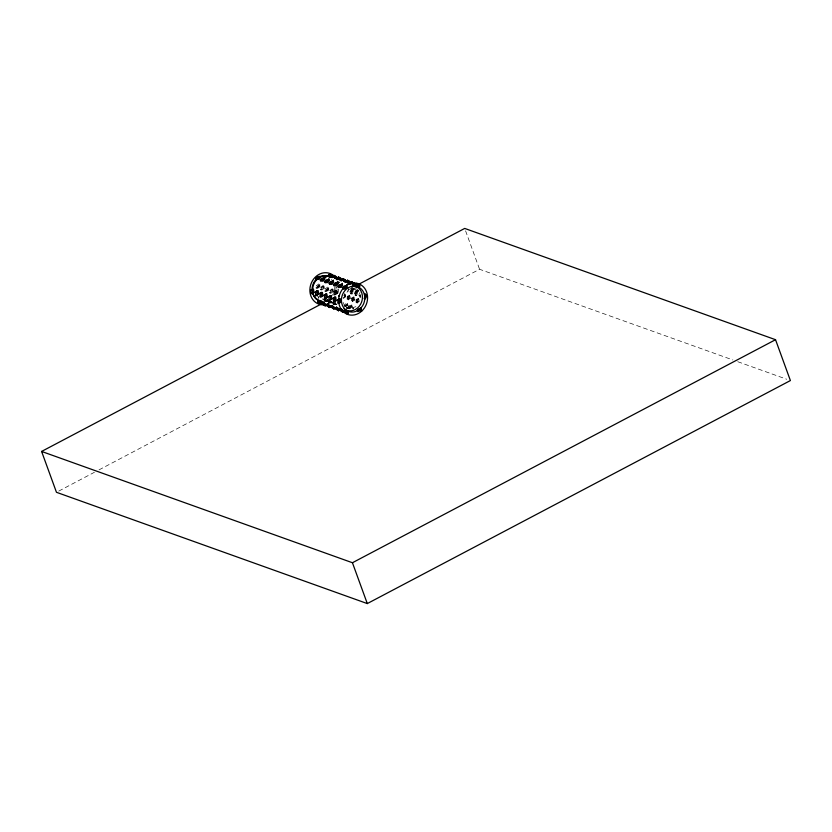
<?xml version="1.0" encoding="UTF-8"?>
<svg xmlns="http://www.w3.org/2000/svg" width="832" height="832" viewBox="0 0 832 832"><rect width="100%" height="100%" fill="white"/><g stroke="black" fill="none" stroke-linecap="round" stroke-linejoin="round"><path stroke-width="0.62" stroke-dasharray="4.16 3.12" d="M325.125 291.023L327.652 289.234L327.683 287.113L328.765 287.82L328.734 289.942L326.206 291.73M316.264 287.851L318.739 286.031L318.812 283.93L319.904 284.648L319.842 286.738L317.356 288.569M320.611 289.411L323.086 287.581L323.159 285.49L324.251 286.198L324.178 288.298L321.703 290.118M329.69 292.656L332.166 290.836L332.238 288.735L333.33 289.453L333.258 291.543L330.782 293.374M334.038 294.216L336.513 292.386L336.586 290.295L337.678 291.013L337.605 293.103L335.13 294.923M335.577 302.526L335.535 303.576L335.306 302.942M343.398 304.086L343.2 302.401M344.438 306.769L347.838 305.677L347.412 303.358L344.001 304.439M347.838 305.677L347.412 303.358M348.41 307.081L348.452 306.041L351.863 304.949L352.29 307.268L348.889 308.36L348.41 307.081L351.822 305.999L351.863 304.949M348.889 308.36L348.452 306.041M352.862 308.682L352.903 307.632L356.304 306.54M353.101 309.317L353.142 308.266M343.658 298.241L345.623 296.826L345.727 294.154L345.176 293.8L345.072 296.473L343.106 297.887L343.658 298.241L343.72 296.462M344.635 293.446L344.531 296.119L345.623 296.826M355.982 302.338L356.086 299.666L358.051 298.251L359.143 298.958L359.039 301.631L357.074 303.046L355.982 302.338L357.947 300.924L358.051 298.251M357.074 303.046L357.178 300.373L359.143 298.958M333.746 293.467L333.819 291.689L335.774 290.274L336.866 290.982L336.762 293.654L334.797 295.079L334.911 292.406L336.866 290.982M335.774 290.274L335.67 292.937L336.762 293.654M336.211 293.301L336.326 290.628L334.36 292.053M347.131 299.166L347.235 296.504L349.201 295.079L350.293 295.797L350.189 298.459L348.223 299.884L347.131 299.166L349.097 297.752L349.201 295.079M348.223 299.884L348.327 297.211L350.293 295.797M351.562 300.747L351.686 298.095L353.631 296.67L354.734 297.378L354.609 300.04L352.654 301.465L351.562 300.747L353.506 299.322L353.631 296.67M352.654 301.465L352.778 298.813L354.734 297.378M324.251 300.456L324.293 299.718L328.006 300.258L324.251 300.456L325.218 299.957M325.166 300.695L327.954 300.997L324.199 301.184L325.166 300.695L325.26 299.229M326.986 301.486L327.09 300.019L328.058 299.53M332.467 302.598L328.588 302.754L328.682 301.288M331.594 301.766L329.753 301.558L328.588 302.754M331.344 303.066L331.438 301.61M335.774 303.909L333.018 303.597L333.07 302.858L335.972 303.326M334.183 302.39L334.09 303.857L336.846 304.169L336.898 303.441M332.977 304.325L335.733 304.637L335.826 303.17M345.935 306.675L345.987 305.937L344.864 306.415M346.393 309.13L346.497 307.663L347.61 307.195L350.366 307.507L350.272 308.974M347.516 308.662L347.61 307.195M350.366 307.507L349.201 308.714L350.314 308.246L346.445 308.402L349.357 308.87M331.542 280.072L331.583 279.344M323.076 298.054L322.91 299.832L323.502 299.458L325.239 301.527L326.009 299.374L324.813 300.123L324.646 301.902M325.239 301.527L325.406 299.749M318.718 296.483L318.521 298.272L319.301 296.109M333.882 303.347L335.067 302.598L334.277 304.762L334.474 302.973M353.236 288.85L354.422 288.09L354.255 289.484L353.07 290.233L353.236 288.85L351.031 286.218M353.829 288.465L353.662 289.858L351.458 287.238M357.167 289.297L358.644 291.054L357.458 291.803L357.614 290.41L355.41 287.789M328.297 300.955L330.013 303.181L330.45 301.725L329.41 303.555L331.042 301.35M346.996 292.365L347.818 290.514M347.89 287.799L348.858 289.63L347.63 292.406L346.362 292.323M349.846 292.084L351.073 289.307L352.342 289.39L353.309 291.221L352.071 293.998L350.813 293.914L349.846 292.084L351.114 292.167L352.071 293.998M351.114 292.167L352.342 289.39M350.813 293.914L352.04 291.138L351.073 289.307M354.297 293.675L355.524 290.898L356.793 290.982L357.76 292.812L356.522 295.589L355.254 295.506L354.297 293.675L355.555 293.758L356.522 295.589M355.555 293.758L356.793 290.982M355.254 295.506L356.491 292.729L355.524 290.898M358.738 295.266L360.006 295.35L360.974 297.18L359.705 297.097L358.738 295.266L359.975 292.49M359.705 297.097L360.942 294.32M318.812 283.93L316.337 285.75L316.888 286.114L319.363 284.294L319.29 286.385L316.815 288.205M317.429 286.468L319.904 284.648M323.159 285.49L320.684 287.31L321.776 288.028L324.251 286.198M321.225 287.664L323.71 285.844L323.638 287.945L321.162 289.765M332.238 288.735L329.763 290.566L330.855 291.273L333.33 289.453M330.304 290.919L332.779 289.099L332.717 291.19L330.231 293.01M336.586 290.295L334.11 292.115L335.202 292.833L337.678 291.013M334.651 292.469L337.126 290.649L337.064 292.75L334.578 294.57M343.751 295.568L345.727 294.154M327.683 287.113L325.156 288.902L325.697 289.255L328.224 287.466L328.193 289.588L325.666 291.377M326.238 289.609L328.765 287.82M357.614 290.41L358.207 290.035L358.051 291.429L355.846 288.798M331.937 303.077L332.53 302.702L334.277 304.762M336.336 304.637L336.929 304.262M316.93 296.712L317.522 296.338M325.582 301.756L327.881 300.539M348.577 289.64L352.03 287.82M58.77 491.078L94.411 472.295M99.008 469.872L479.565 269.266L732.888 359.965M329.753 301.558L328.64 302.026L331.542 302.494M333.018 303.597L334.142 303.118M335.733 304.637L336.846 304.169M343.959 305.49L347.37 304.408M347.88 304.626L344.479 305.718L344.24 305.074L347.651 303.992L347.61 305.042L344.198 306.124M348.93 307.31L352.331 306.218M336.492 287.3L337.126 287.342M348.223 289.588L348.858 289.63M337.459 289.141L338.728 289.224M352.04 291.138L353.309 291.221M356.491 292.729L357.76 292.812M346.497 307.663L349.242 307.986M737.776 361.712L786.729 379.236M351.686 298.095L352.778 298.813M353.506 299.322L354.609 300.04M356.086 299.666L357.178 300.373M357.947 300.924L359.039 301.631M347.235 296.504L348.327 297.211M349.097 297.752L350.189 298.459M336.513 292.386L337.605 293.103M333.819 291.689L334.911 292.406M332.166 290.836L333.258 291.543M323.086 287.581L324.178 288.298M318.739 286.031L319.842 286.738M327.652 289.234L328.734 289.942M333.122 302.328L334.87 304.387M355.254 289.182L357.458 291.803M352.789 287.726L354.255 289.484M351.603 288.486L353.07 290.233M324.678 299.77L325.832 301.153M328.89 300.581L330.606 302.806M328.151 299.874L329.857 302.099M327.704 301.33L328.848 302.806M359.372 295.308L360.339 297.138M352.903 307.632L353.371 308.901M351.822 305.999L352.29 307.268M330.855 301.35L331.084 301.985M465.577 230.828L479.565 269.266M336.024 286.655A13.187 11.502 -70.3 0 1 333.861 295.402M338.655 289.827A16.307 14.227 -70.3 0 1 337.594 293.946M332.124 301.538A16.307 14.227 -70.3 0 1 329.597 303.202M334.807 286.978A12.823 11.19 -70.3 0 1 332.301 295.381M327.548 299.697A12.823 11.19 -70.3 0 1 324.667 300.758M348.691 306.675L348.65 307.726L352.061 306.634L352.092 305.583L348.691 306.675M356.637 300.019L356.533 302.692L358.498 301.278L358.602 298.605L356.637 300.019M347.786 296.858L347.672 299.52L349.638 298.106L349.752 295.433L347.786 296.858M352.238 298.449L352.102 301.111L354.058 299.676L354.182 297.024L352.238 298.449M351.707 289.349L350.48 292.126L351.437 293.956L352.674 291.179L351.707 289.349M356.158 290.94L354.931 293.717L355.888 295.547L357.126 292.77L356.158 290.94"/><path stroke-width="1.25" d="M358.488 308.859L360.755 308.142L361.192 310.461L357.781 311.542L357.822 310.492A13.187 11.502 -70.3 0 0 359.923 287.882A13.187 11.502 -70.3 0 0 341.453 298.927A13.187 11.502 -70.3 0 0 357.937 310.409L357.594 309.858L357.552 310.908L360.953 309.826L360.994 308.776M361.192 310.461L360.755 308.142M323.617 278.075L324.522 276.973M337.043 282.88L337.948 281.778M328.047 279.666L328.962 278.533M341.474 284.471L342.378 283.338M332.478 281.247L333.393 280.093M345.904 286.052L346.819 284.908M317.71 302.328L320.715 304.314L317.71 302.328L318.646 300.768L321.506 303.129L318.646 300.768M318.105 301.725L321.11 303.722L319.114 302.39M322.161 303.919L323.097 302.359L325.957 304.72L325.166 305.906L322.161 303.919L323.097 302.359M325.166 305.906L326.102 304.346M326.612 305.51L329.618 307.497L326.612 305.51L327.548 303.95L330.408 306.311L327.548 303.95M327.007 304.918L330.013 306.904M335.005 307.538L334.069 309.088L331.063 307.102L331.999 305.542L334.859 307.902L331.999 305.542M331.458 306.509L334.464 308.495M334.069 309.088L331.209 306.727M335.504 308.693L338.51 310.69L335.504 308.693L336.45 307.133L339.456 309.13L338.51 310.69M336.45 307.133L339.31 309.494M343.907 310.721L342.961 312.281L339.955 310.284L340.902 308.734L343.762 311.095L340.902 308.734M340.35 309.691L343.356 311.688M342.961 312.281L340.101 309.92M344.406 311.886L347.412 313.872L344.406 311.886L345.342 310.326L348.348 312.312L347.412 313.872M344.802 311.282L347.807 313.279M345.342 310.326L348.202 312.686M365.383 295.911L364.156 298.698L365.425 298.782L366.652 295.994L365.685 294.164L364.426 294.081L365.383 295.911L366.652 295.994M364.79 298.74L366.018 295.953L365.061 294.122M328.838 275.018L329.628 273.832L333.133 276.422L332.342 277.607L328.838 275.018L330.179 276.411L330.585 275.818M330.99 276.214L331.791 275.028M333.289 276.609L334.079 275.423L336.232 276.619L337.584 278.013L336.783 279.198L333.289 276.609L336.783 279.198M334.63 278.013L335.026 277.41L333.684 276.016L337.189 278.606L335.026 277.41M335.442 277.805L336.232 276.619M337.74 278.2L338.53 277.014L340.683 278.21L342.035 279.604L341.234 280.79L337.74 278.2L341.234 280.79M320.715 304.314L321.651 302.754M339.082 279.604L339.477 279.011M339.893 279.396L340.683 278.21M342.191 279.802L342.982 278.606L345.134 279.802L346.476 281.195L345.686 282.391L342.191 279.802L345.686 282.391M343.533 281.195L343.928 280.602M344.344 280.987L345.134 279.802M346.632 281.393L347.433 280.207L349.586 281.393L350.927 282.797L350.137 283.982L346.632 281.393L350.137 283.982M329.618 307.497L330.554 305.937M331.063 307.102L331.854 305.916M347.984 282.786L348.379 282.194L350.532 283.39L347.038 280.8M348.795 282.589L349.586 281.393M351.083 282.984L351.884 281.798L355.378 284.388L354.588 285.574L351.083 282.984L352.435 284.378M353.236 284.18L354.037 282.984M355.534 284.575L356.325 283.39L358.488 284.586L359.83 285.979L359.039 287.165L355.534 284.575L359.039 287.165M338.655 310.315L339.456 309.13M339.955 310.284L340.756 309.098M356.876 285.969L357.282 285.376L355.93 283.982L359.434 286.572M357.687 285.771L358.488 284.586M347.558 313.498L348.348 312.312M315.817 278.294L317.564 276.619L319.904 276.39L320.372 277.659L318.625 279.334L316.285 279.562L315.817 278.294L318.157 278.065L319.904 276.39M320.133 277.025L318.386 278.699L316.046 278.928L317.793 277.254L317.564 276.619M320.268 279.885L322.005 278.21L324.345 277.982L324.823 279.25L323.076 280.935L320.736 281.154L320.268 279.885L322.608 279.656L324.345 277.982M324.584 278.616L322.837 280.301L320.497 280.519M324.709 281.476L326.456 279.802L328.796 279.573L329.274 280.842L327.527 282.526L325.187 282.755L324.709 281.476L327.049 281.258L328.796 279.573M329.035 280.207L327.288 281.892L324.948 282.11M329.16 283.078L330.907 281.393L333.247 281.164L333.726 282.443L331.978 284.118L329.638 284.346L329.16 283.078L331.5 282.849L333.247 281.164M331.146 282.027L329.399 283.712L331.739 283.483L333.486 281.798M333.611 284.669L335.358 282.984L337.698 282.755L338.166 284.034L336.43 285.709L334.09 285.938L333.611 284.669L335.951 284.44L337.698 282.755M337.938 283.4L336.19 285.074L333.85 285.303L335.598 283.618L335.358 282.984M338.062 286.26L339.81 284.575L342.15 284.357L342.618 285.626L340.87 287.3L338.53 287.529L338.062 286.26L340.402 286.031L342.15 284.357M342.389 284.991L340.642 286.666L338.302 286.894L340.049 285.22L339.81 284.575M342.514 287.851L344.261 286.177L346.601 285.948L347.069 287.217L345.322 288.902L342.982 289.12L342.514 287.851L344.854 287.622L346.601 285.948M346.83 286.582L345.082 288.257L342.742 288.486M310.929 290.16L313.529 289.234L313.955 292.614L312.624 293.623L311.355 293.54L310.929 290.16L311.563 290.202M311.355 293.54L313.955 292.614M311.99 293.582L313.321 292.573L312.894 289.193M315.38 291.751L317.98 290.826L318.406 294.206L317.075 295.214L315.806 295.131L315.38 291.751L317.346 290.784L317.772 294.164L316.441 295.173M316.638 291.834L317.98 290.826M315.806 295.131L318.406 294.206M319.821 293.353L322.431 292.427L322.858 295.797L321.526 296.806L320.258 296.722L319.821 293.353L321.797 292.386L322.223 295.755L320.892 296.764M320.258 296.722L322.858 295.797M324.272 294.944L326.882 294.018L327.309 297.388L325.967 298.397L324.709 298.314L324.272 294.944L324.906 294.986M324.709 298.314L327.309 297.388M325.333 298.355L326.674 297.346L326.248 293.977M328.723 296.535L331.323 295.61L331.76 298.979L330.418 299.988L329.15 299.905L328.723 296.535L329.992 296.618M329.15 299.905L331.76 298.979M329.784 299.946L331.126 298.938L330.689 295.568M333.174 298.126L335.774 297.201L336.201 300.57L334.87 301.579L333.601 301.496L333.174 298.126L334.443 298.21M333.601 301.496L336.201 300.57M337.626 299.718L340.226 298.792L340.652 302.172L339.321 303.181L338.052 303.098L337.626 299.718L338.894 299.801M338.26 299.759L339.591 298.75L340.018 302.13L338.686 303.139M338.052 303.098L340.652 302.172M347.266 284.284L347.849 283.91M356.002 287.414L356.595 287.04M314.974 296.358L314.382 296.733L316.118 298.823L316.711 298.449M354.328 286.603L464.703 228.426L775.538 339.706L790.4 380.557L367.297 603.574L56.462 492.294L41.6 451.443L324.438 302.359M41.6 451.443L352.435 562.734L775.538 339.706M360.724 309.192L357.313 310.274L357.781 311.542M323.669 277.337L325.998 277.586M337.085 282.142L339.414 282.391M357.677 284.783L359.83 285.979M351.478 282.391L354.983 284.981M350.927 282.797L347.433 280.207M346.476 281.195L342.982 278.606M342.586 279.198L346.081 281.798M338.135 277.607L341.63 280.197M337.584 278.013L334.079 275.423M329.233 274.425L332.738 277.014M334.038 294.216L334.578 294.57M329.69 292.656L330.231 293.01M320.611 289.411L321.162 289.765M316.264 287.851L316.815 288.205M338.551 295.828L339.092 296.182M325.125 291.023L325.666 291.377M322.951 302.723L325.957 304.72M322.306 303.545L325.312 305.542M351.884 281.798L353.226 283.192M338.53 277.014L339.872 278.408M329.628 273.832L330.98 275.226M344.261 286.177L344.49 286.811M344.854 287.622L345.322 288.902M340.402 286.031L340.87 287.3M335.951 284.44L336.43 285.709M331.5 282.849L331.978 284.118M327.049 281.258L327.527 282.526M322.005 278.21L322.244 278.845M322.608 279.656L323.076 280.935M318.157 278.065L318.625 279.334M352.435 562.734L367.297 603.574M338.957 298.709L339.383 302.089M334.506 297.118L334.942 300.487M330.065 295.526L330.491 298.896M325.614 293.935L326.04 297.305M321.162 292.344L321.589 295.714M320.455 293.394L320.746 295.641M316.711 290.742L317.138 294.122M312.26 289.151L312.686 292.531M323.201 301.787A13.187 11.502 -70.3 0 1 312.79 292.001M312.686 288.631A13.187 11.502 -70.3 0 1 316.909 279.469M319.509 277.441A13.187 11.502 -70.3 0 1 331.167 277.576M328.702 303.628A16.307 14.227 -70.3 0 1 310.856 295.89A16.307 14.227 -70.3 0 1 318.219 274.851A16.307 14.227 -70.3 0 1 337.033 279.843M320.226 276.557A12.823 11.19 -70.3 0 1 329.742 277.264M321.693 300.976A12.823 11.19 -70.3 0 1 312.811 293.946M312.042 289.723A12.823 11.19 -70.3 0 1 316.69 278.834M352.81 285.636A12.823 11.19 -70.3 0 1 361.504 302.318A12.823 11.19 -70.3 0 1 343.959 308.766M322.702 302.952L325.562 305.313L322.702 302.952M336.055 307.736L338.915 310.097L336.055 307.736M335.14 297.159L333.809 298.168L334.235 301.538L335.577 300.529L335.14 297.159M361.67 311.168A16.307 14.227 -70.3 0 0 358.935 283.847A16.307 14.227 -70.3 0 0 338.718 302.203A16.307 14.227 -70.3 0 0 361.67 311.168"/></g></svg>
